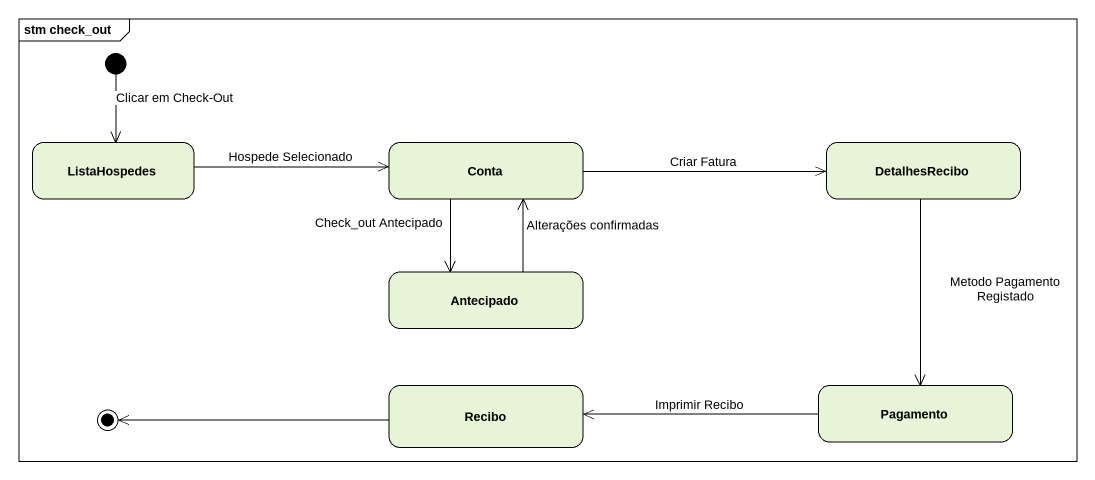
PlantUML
@startuml
mainframe stm check_out
hide empty description
state ListaHospedes
state Conta
state DetalhesRecibo
state Antecipado
state Recibo
state Pagamento
[*] --> ListaHospedes : Clicar em Check-Out
ListaHospedes -right-> Conta : Hospede Selecionado
Conta -right-> DetalhesRecibo : Criar Fatura
Conta --> Antecipado : Check_out Antecipado
DetalhesRecibo --> Pagamento : Metodo Pagamento Registado
Antecipado -up-> Conta : Alterações confirmadas
Pagamento -left-> Recibo : Imprimir Recibo
Recibo -left-> [*]
@enduml
